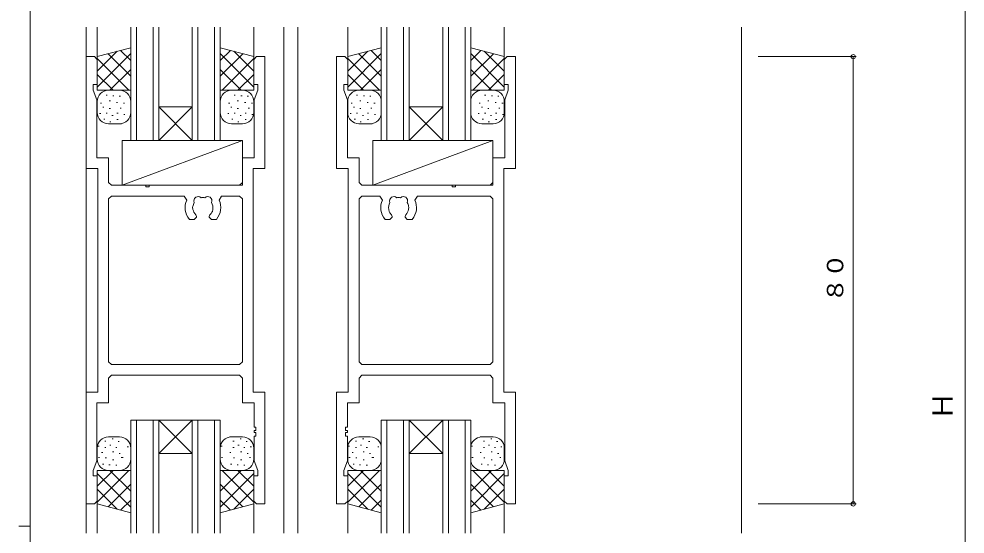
# Model space of a CAD drawing. Units: millimetres on the paper. Extents: x -297 to 270, y -210 to 193.
# Drawn here: x -297 to -127.8, y 2.1 to 94.2 of the extents above; entities that cross this region are included whole.
import ezdxf
from ezdxf.enums import TextEntityAlignment as Align

# ---------------------------------------------------------------- set-up
doc = ezdxf.new("R2010")
doc.units = ezdxf.units.MM
for name, color, linetype, lineweight in [('0-1_YKK_ZWAK', 7, 'Continuous', 9), ('0-3_YKK_11', 7, 'Continuous', 9), ('0-4_YKK_12', 2, 'Continuous', 9), ('0-6_YKK_13', 4, 'Continuous', 9), ('0-7_YKK_D', 6, 'Continuous', 9)]:
    doc.layers.add(name, color=color, linetype=linetype, lineweight=lineweight)
doc.styles.add('ＭＳ ゴシック', font='')
doc.styles.get('ＭＳ ゴシック').set_extended_font_data('MS Gothic')

msp = doc.modelspace()

# ---------------------------------------------------------------- linework, layer by layer
at = {"layer": '0-1_YKK_ZWAK'}
for p, q in [((-295, -184), (-295, 191)), ((-297, 3.5), (-295, 3.5))]:
    msp.add_line(p, q, dxfattribs=at)
at = {"layer": '0-3_YKK_11'}
for p, q in [((-285, 87.5), (-285, 67.5)), ((-283.5, 87.5), (-285, 87.5)), ((-283, 87), (-283.5, 87.5)), ((-283, 82.5), (-283, 87)), ((-254.5, 87.5), (-255, 87)), ((-255, 87), (-255, 82.5)), ((-253, 87.5), (-254.5, 87.5)), ((-253, 67.5), (-253, 87.5)), ((-240.2, 87.5), (-238.7, 87.5)), ((-240.2, 67.5), (-240.2, 87.5)), ((-238.7, 87.5), (-238.2, 87)), ((-238.2, 87), (-238.2, 82.5)), ((-210.2, 87), (-209.7, 87.5)), ((-210.2, 82.5), (-210.2, 87)), ((-209.7, 87.5), (-208.2, 87.5)), ((-208.2, 87.5), (-208.2, 67.5)), ((-283.7, 82.5), (-283, 82.5)), ((-283.7, 81.5), (-283.7, 82.5)), ((-283.07, 79.769), (-283.7, 81.5)), ((-255, 82.5), (-254.3, 82.5)), ((-254.3, 81.5), (-254.93, 79.769)), ((-254.3, 82.5), (-254.3, 81.5)), ((-238.9, 82.5), (-238.9, 81.5)), ((-238.2, 82.5), (-238.9, 82.5)), ((-238.9, 81.5), (-238.27, 79.769)), ((-209.5, 82.5), (-210.2, 82.5)), ((-210.13, 79.769), (-209.5, 81.5)), ((-209.5, 81.5), (-209.5, 82.5)), ((-283.07, 69.43), (-283.07, 79.769)), ((-254.93, 79.769), (-254.93, 69.43)), ((-238.27, 79.769), (-238.27, 69.43)), ((-210.13, 69.43), (-210.13, 79.769)), ((-280.97, 69.43), (-283.07, 69.43)), ((-280.97, 65), (-280.97, 69.43)), ((-257.03, 69.43), (-257.03, 65)), ((-254.93, 69.43), (-257.03, 69.43)), ((-238.27, 69.43), (-236.17, 69.43)), ((-236.17, 69.43), (-236.17, 65)), ((-212.23, 69.43), (-210.13, 69.43)), ((-212.23, 65), (-212.23, 69.43)), ((-285, 67.5), (-282.9, 67.5)), ((-282.9, 67.5), (-282.9, 27.5)), ((-255.1, 67.5), (-253, 67.5)), ((-255.1, 27.5), (-255.1, 67.5)), ((-238.1, 67.5), (-240.2, 67.5)), ((-238.1, 27.5), (-238.1, 67.5)), ((-210.3, 67.5), (-210.3, 27.5)), ((-208.2, 67.5), (-210.3, 67.5)), ((-280.47, 64.5), (-280.97, 65)), ((-274.3, 64.5), (-280.47, 64.5)), ((-274.3, 64.2), (-274.3, 64.5)), ((-273.7, 64.5), (-273.7, 64.2)), ((-257.53, 64.5), (-273.7, 64.5)), ((-257.03, 65), (-257.53, 64.5)), ((-236.17, 65), (-235.67, 64.5)), ((-235.67, 64.5), (-219.5, 64.5)), ((-219.5, 64.5), (-219.5, 64.2)), ((-218.9, 64.5), (-212.73, 64.5)), ((-218.9, 64.2), (-218.9, 64.5)), ((-212.73, 64.5), (-212.23, 65)), ((-273.7, 64.2), (-274.3, 64.2)), ((-219.5, 64.2), (-218.9, 64.2)), ((-280.47, 62.57), (-280.97, 62.07)), ((-280.97, 62.07), (-280.97, 32.93)), ((-267.45, 62.57), (-280.47, 62.57)), ((-266.997, 61.858), (-267.45, 62.57)), ((-260.749, 62.57), (-261.202, 61.858)), ((-257.53, 62.57), (-260.749, 62.57)), ((-257.03, 62.07), (-257.53, 62.57)), ((-257.03, 32.93), (-257.03, 62.07)), ((-236.17, 62.07), (-235.67, 62.57)), ((-236.17, 32.93), (-236.17, 62.07)), ((-235.67, 62.57), (-232.45, 62.57)), ((-232.45, 62.57), (-231.997, 61.858)), ((-226.202, 61.858), (-225.749, 62.57)), ((-225.749, 62.57), (-212.73, 62.57)), ((-212.73, 62.57), (-212.23, 62.07)), ((-212.23, 62.07), (-212.23, 32.93)), ((-265.889, 60.696), (-265.942, 60.582)), ((-265.942, 60.582), (-265.872, 60.186)), ((-265.368, 59.223), (-265.25, 58.939)), ((-262.95, 58.939), (-262.832, 59.223)), ((-262.486, 59.704), (-262.397, 59.794)), ((-262.397, 59.794), (-262.327, 60.189)), ((-230.803, 59.794), (-230.873, 60.189)), ((-230.714, 59.704), (-230.803, 59.794)), ((-230.25, 58.939), (-230.368, 59.223)), ((-227.832, 59.223), (-227.95, 58.939)), ((-227.258, 60.582), (-227.327, 60.186)), ((-227.311, 60.696), (-227.258, 60.582)), ((-265.65, 58.4), (-266.514, 58.4)), ((-265.25, 58.8), (-265.65, 58.4)), ((-265.25, 58.939), (-265.25, 58.8)), ((-262.95, 58.8), (-262.95, 58.939)), ((-262.55, 58.4), (-262.95, 58.8)), ((-261.685, 58.4), (-262.55, 58.4)), ((-231.514, 58.4), (-230.65, 58.4)), ((-230.65, 58.4), (-230.25, 58.8)), ((-230.25, 58.8), (-230.25, 58.939)), ((-227.95, 58.939), (-227.95, 58.8)), ((-227.95, 58.8), (-227.55, 58.4)), ((-227.55, 58.4), (-226.685, 58.4)), ((-280.97, 32.93), (-280.47, 32.43)), ((-280.47, 32.43), (-257.53, 32.43)), ((-257.53, 32.43), (-257.03, 32.93)), ((-235.67, 32.43), (-236.17, 32.93)), ((-212.73, 32.43), (-235.67, 32.43)), ((-212.23, 32.93), (-212.73, 32.43)), ((-280.97, 30), (-280.47, 30.5)), ((-280.47, 30.5), (-257.53, 30.5)), ((-257.53, 30.5), (-257.03, 30)), ((-235.67, 30.5), (-236.17, 30)), ((-212.73, 30.5), (-235.67, 30.5)), ((-212.23, 30), (-212.73, 30.5)), ((-280.97, 25.57), (-280.97, 30)), ((-257.03, 30), (-257.03, 25.57)), ((-236.17, 30), (-236.17, 25.57)), ((-212.23, 25.57), (-212.23, 30)), ((-285, 27.5), (-285, 7.5)), ((-282.9, 27.5), (-285, 27.5)), ((-253, 27.5), (-255.1, 27.5)), ((-253, 7.5), (-253, 27.5)), ((-240.2, 27.5), (-238.1, 27.5)), ((-240.2, 7.5), (-240.2, 27.5)), ((-210.3, 27.5), (-208.2, 27.5)), ((-208.2, 27.5), (-208.2, 7.5)), ((-283.07, 25.57), (-280.97, 25.57)), ((-283.07, 15.231), (-283.07, 25.57)), ((-257.03, 25.57), (-254.93, 25.57)), ((-254.93, 25.57), (-254.93, 21.248)), ((-238.27, 25.57), (-238.27, 21.248)), ((-236.17, 25.57), (-238.27, 25.57)), ((-210.13, 25.57), (-212.23, 25.57)), ((-210.13, 15.231), (-210.13, 25.57)), ((-254.93, 21.248), (-254.63, 21.248)), ((-254.93, 20.648), (-254.93, 20.248)), ((-254.63, 20.648), (-254.93, 20.648)), ((-254.63, 21.248), (-254.63, 20.648)), ((-238.57, 21.248), (-238.57, 20.648)), ((-238.27, 21.248), (-238.57, 21.248)), ((-238.57, 20.648), (-238.27, 20.648)), ((-238.27, 20.648), (-238.27, 20.248)), ((-254.93, 20.248), (-254.63, 20.248)), ((-254.93, 19.648), (-254.93, 15.231)), ((-254.63, 19.648), (-254.93, 19.648)), ((-254.63, 20.248), (-254.63, 19.648)), ((-238.57, 20.248), (-238.57, 19.648)), ((-238.27, 20.248), (-238.57, 20.248)), ((-238.57, 19.648), (-238.27, 19.648)), ((-238.27, 19.648), (-238.27, 15.231)), ((-283.7, 13.5), (-283.07, 15.231)), ((-254.93, 15.231), (-254.3, 13.5)), ((-238.27, 15.231), (-238.9, 13.5)), ((-209.5, 13.5), (-210.13, 15.231)), ((-283.7, 12.5), (-283.7, 13.5)), ((-283, 12.5), (-283.7, 12.5)), ((-283, 8), (-283, 12.5)), ((-255, 12.5), (-255, 8)), ((-254.3, 12.5), (-255, 12.5)), ((-254.3, 13.5), (-254.3, 12.5)), ((-238.9, 13.5), (-238.9, 12.5)), ((-238.9, 12.5), (-238.2, 12.5)), ((-238.2, 12.5), (-238.2, 8)), ((-210.2, 12.5), (-209.5, 12.5)), ((-210.2, 8), (-210.2, 12.5)), ((-209.5, 12.5), (-209.5, 13.5)), ((-285, 7.5), (-283.5, 7.5)), ((-283.5, 7.5), (-283, 8)), ((-255, 8), (-254.5, 7.5)), ((-254.5, 7.5), (-253, 7.5)), ((-238.7, 7.5), (-240.2, 7.5)), ((-238.2, 8), (-238.7, 7.5)), ((-209.7, 7.5), (-210.2, 8)), ((-208.2, 7.5), (-209.7, 7.5))]:
    msp.add_line(p, q, dxfattribs=at)
for centre, radius, start, end in [((-264.1, 60.5), 3.2, 154.89209, 221.01456), ((-264.1, 60.5), 1.8, 149.1469, 173.74004), ((-264.96, 61.729), 0.75, 45.95262, 204.04744), ((-264.1, 60.5), 1.8, 79.14673, 100.85316), ((-263.239, 61.729), 0.75, 335.95267, 134.04723), ((-264.1, 60.5), 1.8, 350.04036, 30.85318), ((-264.1, 60.5), 3.2, 318.98553, 25.10789), ((-229.1, 60.5), 3.2, 154.89209, 221.01445), ((-229.1, 60.5), 1.8, 149.1468, 189.95963), ((-229.96, 61.729), 0.75, 45.95276, 204.04732), ((-229.1, 60.5), 1.8, 79.14682, 100.85326), ((-228.239, 61.729), 0.75, 335.95255, 134.04736), ((-229.1, 60.5), 1.8, 6.25995, 30.85309), ((-229.1, 60.5), 3.2, 318.98543, 25.10789), ((-264.1, 60.5), 1.8, 190.03972, 225.20726), ((-264.1, 60.5), 1.8, 314.79306, 333.73987), ((-229.1, 60.5), 1.8, 206.26012, 225.20692), ((-229.1, 60.5), 1.8, 314.79272, 349.96027)]:
    msp.add_arc(centre, radius, start, end, dxfattribs=at)
at = {"layer": '0-4_YKK_12'}
for p, q in [((-285, 87.199), (-285, 92.75)), ((-283, 86.5), (-283, 92.75)), ((-277, 72.5), (-277, 92.75)), ((-276, 72.5), (-276, 92.75)), ((-273, 72.5), (-273, 92.75)), ((-272, 72.5), (-272, 92.75)), ((-266, 72.5), (-266, 92.75)), ((-265, 72.5), (-265, 92.75)), ((-262, 72.5), (-262, 92.75)), ((-261, 72.5), (-261, 92.75)), ((-255, 87.5), (-255, 92.75)), ((-249.6, 2.25), (-249.6, 92.75)), ((-247.1, 2.25), (-247.1, 92.75)), ((-238.2, 87), (-238.2, 92.75)), ((-232.2, 72.5), (-232.2, 92.75)), ((-231.2, 72.5), (-231.2, 92.75)), ((-228.2, 72.5), (-228.2, 92.75)), ((-227.2, 72.5), (-227.2, 92.75)), ((-221.2, 72.5), (-221.2, 92.75)), ((-220.2, 72.5), (-220.2, 92.75)), ((-217.2, 72.5), (-217.2, 92.75)), ((-216.2, 72.5), (-216.2, 92.75)), ((-210.2, 87), (-210.2, 92.75)), ((-167.8, 2.25), (-167.8, 92.75)), ((-272, 78.5), (-266, 78.5)), ((-266, 72.5), (-272, 78.5)), ((-272, 72.5), (-266, 78.5)), ((-221.2, 72.5), (-227.2, 78.5)), ((-227.2, 72.5), (-221.2, 78.5)), ((-227.2, 78.5), (-221.2, 78.5)), ((-277, 72.5), (-261, 72.5)), ((-232.2, 72.5), (-216.2, 72.5)), ((-285, 27.323), (-285, 67.671)), ((-277, 22.5), (-261, 22.5)), ((-277, 2.25), (-277, 22.5)), ((-276, 2.25), (-276, 22.5)), ((-273, 2.25), (-273, 22.5)), ((-266, 22.5), (-272, 16.5)), ((-272, 22.5), (-266, 16.5)), ((-272, 2.25), (-272, 22.5)), ((-266, 2.25), (-266, 22.5)), ((-265, 2.25), (-265, 22.5)), ((-262, 2.25), (-262, 22.5)), ((-261, 2.25), (-261, 22.5)), ((-232.2, 22.5), (-216.2, 22.5)), ((-232.2, 2.25), (-232.2, 22.5)), ((-231.2, 2.25), (-231.2, 22.5)), ((-228.2, 2.25), (-228.2, 22.5)), ((-221.2, 22.5), (-227.2, 16.5)), ((-227.2, 22.5), (-221.2, 16.5)), ((-227.2, 2.25), (-227.2, 22.5)), ((-221.2, 2.25), (-221.2, 22.5)), ((-220.2, 2.25), (-220.2, 22.5)), ((-217.2, 2.25), (-217.2, 22.5)), ((-216.2, 2.25), (-216.2, 22.5)), ((-272, 16.5), (-266, 16.5)), ((-227.2, 16.5), (-221.2, 16.5)), ((-285, 2.25), (-285, 7.5)), ((-283, 2.25), (-283, 8)), ((-255, 2.25), (-255, 7.5)), ((-238.2, 2.25), (-238.2, 7.5)), ((-210.2, 2.25), (-210.2, 7.856))]:
    msp.add_line(p, q, dxfattribs=at)
at = {"layer": '0-6_YKK_13'}
for p, q in [((-277, 89.108), (-283, 87.5)), ((-283, 84.886), (-279.428, 88.457)), ((-283, 82.057), (-277, 88.057)), ((-281.04, 88.026), (-277, 83.986)), ((-278.809, 88.623), (-277, 86.814)), ((-261, 89.108), (-255, 87.5)), ((-261, 86.814), (-259.191, 88.623)), ((-261, 88.057), (-255, 82.057)), ((-261, 83.986), (-256.96, 88.026)), ((-258.572, 88.457), (-255, 84.886)), ((-232.2, 89.108), (-238.2, 87.5)), ((-238.2, 84.886), (-234.628, 88.457)), ((-238.2, 82.057), (-232.2, 88.057)), ((-236.24, 88.026), (-232.2, 83.986)), ((-234.009, 88.623), (-232.2, 86.814)), ((-216.2, 89.108), (-210.2, 87.5)), ((-216.2, 86.814), (-214.391, 88.623)), ((-216.2, 88.057), (-210.2, 82.057)), ((-216.2, 83.986), (-212.16, 88.026)), ((-213.772, 88.457), (-210.2, 84.886)), ((-283, 87.5), (-283, 81.5)), ((-283, 87.157), (-277.343, 81.5)), ((-260.657, 81.5), (-255, 87.157)), ((-255, 81.5), (-255, 87.5)), ((-238.2, 87.5), (-238.2, 81.5)), ((-238.2, 87.157), (-232.543, 81.5)), ((-215.857, 81.5), (-210.2, 87.157)), ((-210.2, 81.5), (-210.2, 87.5)), ((-280.728, 81.5), (-277, 85.229)), ((-261, 85.229), (-257.271, 81.5)), ((-235.928, 81.5), (-232.2, 85.229)), ((-216.2, 85.229), (-212.471, 81.5)), ((-283, 84.329), (-280.171, 81.5)), ((-257.828, 81.5), (-255, 84.329)), ((-238.2, 84.329), (-235.371, 81.5)), ((-213.028, 81.5), (-210.2, 84.329)), ((-283, 81.5), (-277, 81.5)), ((-281, 81.5), (-279.9, 81.5)), ((-261, 81.5), (-255, 81.5)), ((-258.1, 81.5), (-257, 81.5)), ((-238.2, 81.5), (-232.2, 81.5)), ((-236.2, 81.5), (-235.1, 81.5)), ((-216.2, 81.5), (-210.2, 81.5)), ((-213.3, 81.5), (-212.2, 81.5)), ((-281.425, 80.583), (-281.225, 80.583)), ((-280.852, 79.602), (-280.652, 79.602)), ((-280.199, 80.501), (-279.999, 80.501)), ((-279.055, 80.419), (-278.855, 80.419)), ((-258.525, 80.583), (-258.325, 80.583)), ((-257.952, 79.602), (-257.752, 79.602)), ((-257.299, 80.501), (-257.099, 80.501)), ((-256.155, 80.419), (-255.955, 80.419)), ((-236.625, 80.583), (-236.425, 80.583)), ((-236.052, 79.602), (-235.852, 79.602)), ((-235.399, 80.501), (-235.199, 80.501)), ((-234.255, 80.419), (-234.055, 80.419)), ((-213.725, 80.583), (-213.525, 80.583)), ((-213.152, 79.602), (-212.952, 79.602)), ((-212.499, 80.501), (-212.299, 80.501)), ((-211.355, 80.419), (-211.155, 80.419)), ((-283, 79.5), (-283, 77.5)), ((-282.405, 79.193), (-282.205, 79.193)), ((-281.997, 78.458), (-281.797, 78.458)), ((-280.852, 78.213), (-280.652, 78.213)), ((-279.545, 79.275), (-279.345, 79.275)), ((-278.891, 78.294), (-278.691, 78.294)), ((-278.319, 79.193), (-278.119, 79.193)), ((-277, 79.5), (-277, 77.5)), ((-261, 79.5), (-261, 77.5)), ((-259.505, 79.193), (-259.305, 79.193)), ((-259.097, 78.458), (-258.897, 78.458)), ((-257.952, 78.213), (-257.752, 78.213)), ((-256.645, 79.275), (-256.445, 79.275)), ((-255.991, 78.294), (-255.791, 78.294)), ((-255.419, 79.193), (-255.219, 79.193)), ((-255, 79.5), (-255, 77.5)), ((-238.2, 79.5), (-238.2, 77.5)), ((-237.605, 79.193), (-237.405, 79.193)), ((-237.197, 78.458), (-236.997, 78.458)), ((-236.052, 78.213), (-235.852, 78.213)), ((-234.745, 79.275), (-234.545, 79.275)), ((-234.091, 78.294), (-233.891, 78.294)), ((-233.519, 79.193), (-233.319, 79.193)), ((-232.2, 79.5), (-232.2, 77.5)), ((-216.2, 79.5), (-216.2, 77.5)), ((-214.705, 79.193), (-214.505, 79.193)), ((-214.297, 78.458), (-214.097, 78.458)), ((-213.152, 78.213), (-212.952, 78.213)), ((-211.845, 79.275), (-211.645, 79.275)), ((-211.191, 78.294), (-210.991, 78.294)), ((-210.619, 79.193), (-210.419, 79.193)), ((-210.2, 79.5), (-210.2, 77.5)), ((-282.569, 77.314), (-282.369, 77.314)), ((-281.833, 76.333), (-281.633, 76.333)), ((-281.425, 77.395), (-281.225, 77.395)), ((-280.362, 76.987), (-280.162, 76.987)), ((-279.463, 77.395), (-279.263, 77.395)), ((-279.463, 76.251), (-279.263, 76.251)), ((-278.237, 77.15), (-278.037, 77.15)), ((-259.669, 77.314), (-259.469, 77.314)), ((-258.933, 76.333), (-258.733, 76.333)), ((-258.525, 77.395), (-258.325, 77.395)), ((-257.462, 76.987), (-257.262, 76.987)), ((-256.563, 77.395), (-256.363, 77.395)), ((-256.563, 76.251), (-256.363, 76.251)), ((-255.337, 77.15), (-255.137, 77.15)), ((-237.769, 77.314), (-237.569, 77.314)), ((-237.033, 76.333), (-236.833, 76.333)), ((-236.625, 77.395), (-236.425, 77.395)), ((-235.562, 76.987), (-235.362, 76.987)), ((-234.663, 77.395), (-234.463, 77.395)), ((-234.663, 76.251), (-234.463, 76.251)), ((-233.437, 77.15), (-233.237, 77.15)), ((-214.869, 77.314), (-214.669, 77.314)), ((-214.133, 76.333), (-213.933, 76.333)), ((-213.725, 77.395), (-213.525, 77.395)), ((-212.662, 76.987), (-212.462, 76.987)), ((-211.763, 77.395), (-211.563, 77.395)), ((-211.763, 76.251), (-211.563, 76.251)), ((-210.537, 77.15), (-210.337, 77.15)), ((-281, 75.5), (-278.659, 75.5)), ((-280.771, 75.843), (-280.571, 75.843)), ((-259, 75.5), (-257, 75.5)), ((-257.871, 75.843), (-257.671, 75.843)), ((-236.2, 75.5), (-233.859, 75.5)), ((-235.971, 75.843), (-235.771, 75.843)), ((-214.2, 75.5), (-212.2, 75.5)), ((-213.071, 75.843), (-212.871, 75.843)), ((-278.53, 72.5), (-278.53, 64.5)), ((-278.53, 64.5), (-257.03, 72.5)), ((-257.03, 72.5), (-278.53, 72.5)), ((-257.03, 64.5), (-257.03, 72.5)), ((-233.73, 72.5), (-233.73, 64.5)), ((-233.73, 64.5), (-212.23, 72.5)), ((-212.23, 72.5), (-233.73, 72.5)), ((-212.23, 64.5), (-212.23, 72.5)), ((-278.53, 64.5), (-257.03, 64.5)), ((-233.73, 64.5), (-212.23, 64.5)), ((-281.437, 18.749), (-281.637, 18.749)), ((-279, 19.5), (-281, 19.5)), ((-280.129, 19.158), (-280.329, 19.158)), ((-279.067, 18.668), (-279.267, 18.668)), ((-257, 19.5), (-259.308, 19.5)), ((-258.537, 18.749), (-258.737, 18.749)), ((-257.229, 19.158), (-257.429, 19.158)), ((-256.167, 18.668), (-256.367, 18.668)), ((-236.637, 18.749), (-236.837, 18.749)), ((-234.2, 19.5), (-236.2, 19.5)), ((-235.329, 19.158), (-235.529, 19.158)), ((-234.267, 18.668), (-234.467, 18.668)), ((-212.2, 19.5), (-214.508, 19.5)), ((-213.737, 18.749), (-213.937, 18.749)), ((-212.429, 19.158), (-212.629, 19.158)), ((-211.367, 18.668), (-211.567, 18.668)), ((-283, 15.5), (-283, 17.5)), ((-282.662, 17.85), (-282.862, 17.85)), ((-281.437, 17.605), (-281.637, 17.605)), ((-280.538, 18.014), (-280.738, 18.014)), ((-279.475, 17.605), (-279.675, 17.605)), ((-277.431, 17.687), (-277.631, 17.687)), ((-277, 15.5), (-277, 17.5)), ((-261, 15.5), (-261, 17.5)), ((-260.662, 17.85), (-260.862, 17.85)), ((-258.537, 17.605), (-258.737, 17.605)), ((-257.638, 18.014), (-257.838, 18.014)), ((-256.575, 17.605), (-256.775, 17.605)), ((-255.431, 17.687), (-255.631, 17.687)), ((-255, 15.5), (-255, 17.5)), ((-238.2, 15.5), (-238.2, 17.5)), ((-237.863, 17.85), (-238.063, 17.85)), ((-236.637, 17.605), (-236.837, 17.605)), ((-235.738, 18.014), (-235.938, 18.014)), ((-234.675, 17.605), (-234.875, 17.605)), ((-232.631, 17.687), (-232.831, 17.687)), ((-232.2, 15.5), (-232.2, 17.5)), ((-216.2, 15.5), (-216.2, 17.5)), ((-215.863, 17.85), (-216.063, 17.85)), ((-213.737, 17.605), (-213.937, 17.605)), ((-212.838, 18.014), (-213.038, 18.014)), ((-211.775, 17.605), (-211.975, 17.605)), ((-210.631, 17.687), (-210.831, 17.687)), ((-210.2, 15.5), (-210.2, 17.5)), ((-282.581, 15.807), (-282.781, 15.807)), ((-282.009, 16.706), (-282.209, 16.706)), ((-281.355, 15.725), (-281.555, 15.725)), ((-280.047, 16.788), (-280.247, 16.788)), ((-280.047, 15.399), (-280.247, 15.399)), ((-278.903, 16.543), (-279.103, 16.543)), ((-278.35, 15.807), (-278.695, 15.807)), ((-260.581, 15.807), (-260.781, 15.807)), ((-259.109, 16.706), (-259.309, 16.706)), ((-258.455, 15.725), (-258.655, 15.725)), ((-257.147, 16.788), (-257.347, 16.788)), ((-257.147, 15.399), (-257.347, 15.399)), ((-256.003, 16.543), (-256.203, 16.543)), ((-255.595, 15.807), (-255.794, 15.807)), ((-237.781, 15.807), (-237.981, 15.807)), ((-237.209, 16.706), (-237.409, 16.706)), ((-236.555, 15.725), (-236.755, 15.725)), ((-235.247, 16.788), (-235.447, 16.788)), ((-235.247, 15.399), (-235.447, 15.399)), ((-234.103, 16.543), (-234.303, 16.543)), ((-233.551, 15.807), (-233.895, 15.807)), ((-215.781, 15.807), (-215.981, 15.807)), ((-214.309, 16.706), (-214.509, 16.706)), ((-213.655, 15.725), (-213.855, 15.725)), ((-212.347, 16.788), (-212.547, 16.788)), ((-212.347, 15.399), (-212.547, 15.399)), ((-211.203, 16.543), (-211.403, 16.543)), ((-210.795, 15.807), (-210.995, 15.807)), ((-281.845, 14.581), (-282.045, 14.581)), ((-280.701, 14.5), (-280.901, 14.5)), ((-279.475, 14.418), (-279.675, 14.418)), ((-258.945, 14.581), (-259.145, 14.581)), ((-257.801, 14.5), (-258.001, 14.5)), ((-256.575, 14.418), (-256.775, 14.418)), ((-237.045, 14.581), (-237.245, 14.581)), ((-235.901, 14.5), (-236.101, 14.5)), ((-234.675, 14.418), (-234.875, 14.418)), ((-214.145, 14.581), (-214.345, 14.581)), ((-213.001, 14.5), (-213.201, 14.5)), ((-211.775, 14.418), (-211.975, 14.418)), ((-280.171, 13.5), (-283, 10.672)), ((-277.343, 13.5), (-283, 7.843)), ((-283, 13.5), (-283, 7.5)), ((-277, 13.5), (-283, 13.5)), ((-277, 6.943), (-283, 12.943)), ((-279.9, 13.5), (-281, 13.5)), ((-277, 9.772), (-280.728, 13.5)), ((-257.271, 13.5), (-261, 9.772)), ((-255, 13.5), (-261, 13.5)), ((-255, 12.943), (-261, 6.943)), ((-255, 7.843), (-260.657, 13.5)), ((-257, 13.5), (-258.1, 13.5)), ((-255, 10.672), (-257.828, 13.5)), ((-255, 7.5), (-255, 13.5)), ((-235.372, 13.5), (-238.2, 10.672)), ((-232.2, 13.5), (-238.2, 13.5)), ((-232.543, 13.5), (-238.2, 7.843)), ((-238.2, 13.5), (-238.2, 7.5)), ((-232.2, 6.943), (-238.2, 12.943)), ((-235.1, 13.5), (-236.2, 13.5)), ((-232.2, 9.772), (-235.928, 13.5)), ((-212.472, 13.5), (-216.2, 9.772)), ((-210.2, 13.5), (-216.2, 13.5)), ((-210.2, 12.943), (-216.2, 6.943)), ((-210.2, 7.843), (-215.857, 13.5)), ((-212.2, 13.5), (-213.3, 13.5)), ((-210.2, 10.672), (-213.028, 13.5)), ((-210.2, 7.5), (-210.2, 13.5)), ((-277, 11.015), (-281.04, 6.975)), ((-256.96, 6.975), (-261, 11.015)), ((-232.2, 11.015), (-236.24, 6.975)), ((-212.16, 6.975), (-216.2, 11.015)), ((-279.428, 6.543), (-283, 10.115)), ((-255, 10.115), (-258.572, 6.543)), ((-234.628, 6.543), (-238.2, 10.115)), ((-210.2, 10.115), (-213.772, 6.543)), ((-277, 5.892), (-283, 7.5)), ((-277, 8.186), (-278.809, 6.377)), ((-259.191, 6.377), (-261, 8.186)), ((-261, 5.892), (-255, 7.5)), ((-232.2, 5.892), (-238.2, 7.5)), ((-232.2, 8.186), (-234.009, 6.377)), ((-214.391, 6.377), (-216.2, 8.186)), ((-216.2, 5.892), (-210.2, 7.5))]:
    msp.add_line(p, q, dxfattribs=at)
for centre, start, end in [((-281, 79.5), 90, 180), ((-279, 79.5), 0, 90), ((-259, 79.5), 90, 180), ((-257, 79.5), 0, 90), ((-236.2, 79.5), 90, 180), ((-234.2, 79.5), 0, 90), ((-214.2, 79.5), 90, 180), ((-212.2, 79.5), 0, 90), ((-281, 77.5), 179.99998, 270), ((-279, 77.5), 270, 359.99998), ((-259, 77.5), 179.99998, 270), ((-257, 77.5), 270, 359.99998), ((-236.2, 77.5), 179.99998, 270), ((-234.2, 77.5), 270, 359.99998), ((-214.2, 77.5), 179.99998, 270), ((-212.2, 77.5), 270, 359.99998), ((-281, 17.5), 90, 179.99998), ((-279, 17.5), 0, 90), ((-259, 17.5), 90, 179.99998), ((-257, 17.5), 0, 90), ((-236.2, 17.5), 90, 179.99998), ((-234.2, 17.5), 0, 90), ((-214.2, 17.5), 90, 179.99998), ((-212.2, 17.5), 0, 90), ((-281, 15.5), 180, 270), ((-279, 15.5), 270, 0), ((-259, 15.5), 180, 270), ((-257, 15.5), 270, 0), ((-236.2, 15.5), 180, 270), ((-234.2, 15.5), 270, 0), ((-214.2, 15.5), 180, 270), ((-212.2, 15.5), 270, 0)]:
    msp.add_arc(centre, 2, start, end, dxfattribs=at)
at = {"layer": '0-7_YKK_D'}
for p, q in [((-127.8, 154), (-127.8, -104)), ((-164.8, 87.5), (-147.3, 87.5)), ((-147.8, 87.5), (-147.8, 7.5)), ((-164.8, 7.5), (-147.3, 7.5))]:
    msp.add_line(p, q, dxfattribs=at)
for centre, start, end in [((-147.8, 87.5), 0, 180), ((-147.8, 87.5), 180, 0), ((-147.8, 7.5), 0, 180), ((-147.8, 7.5), 180, 0)]:
    msp.add_arc(centre, 0.375, start, end, dxfattribs=at)

# ---------------------------------------------------------------- texts
at = {"layer": '0-7_YKK_D', "color": 7, "style": 'ＭＳ ゴシック', "width": 1.1}
msp.add_text('８０', height=2.933, rotation=90, dxfattribs=at).set_placement((-148.7, 43.519), align=Align.BOTTOM_LEFT)
at = {"layer": '0-7_YKK_D', "color": 3, "style": 'ＭＳ ゴシック'}
msp.add_text('Ｈ', height=3.666, rotation=90, dxfattribs=at).set_placement((-128.9, 22.537), align=Align.BOTTOM_LEFT)

doc.saveas('drawing.dxf')
